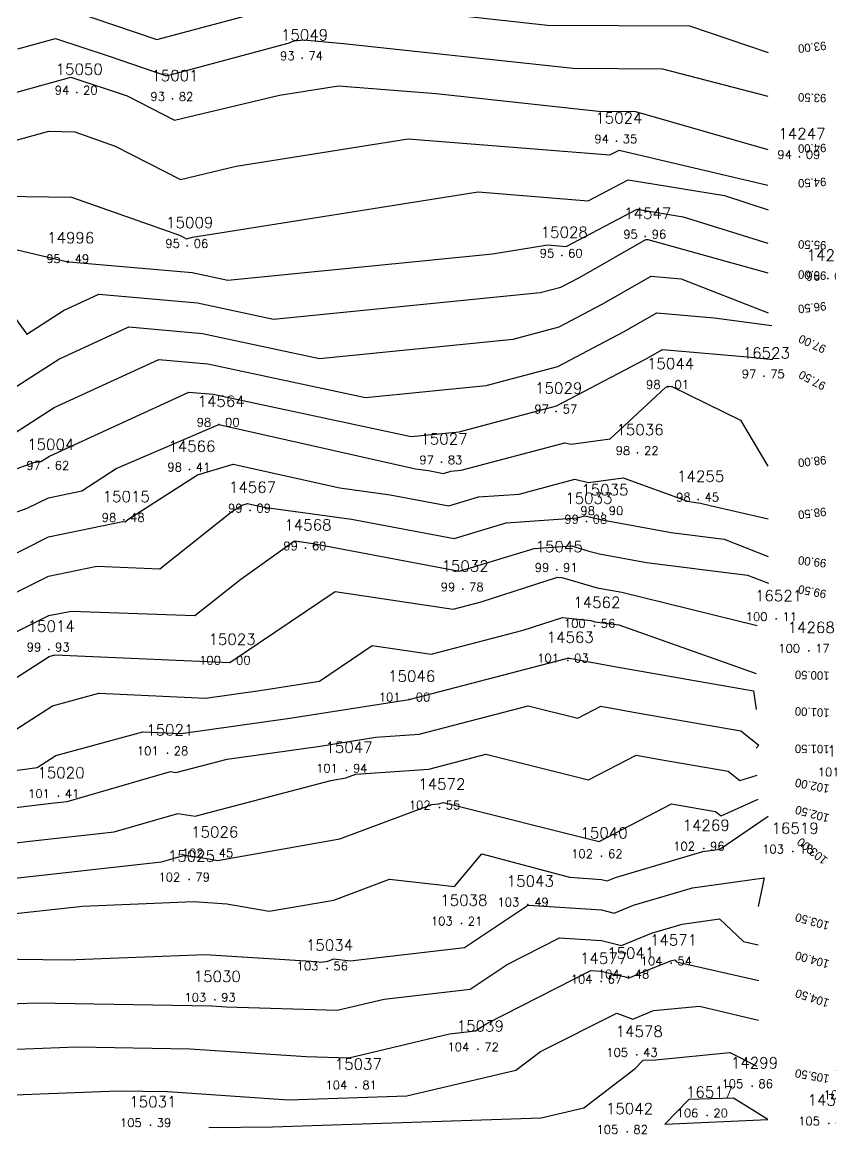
# Model space of a CAD drawing. Header units: millimetres. Extents: x 1412565 to 1412813, y 4931476 to 4931699.
# Drawn here: x 1412729.35 to 1412748.44, y 4931476.62 to 4931502.86 of the extents above; entities that cross this region are included whole.
import ezdxf
from ezdxf.enums import TextEntityAlignment as Align

# ---------------------------------------------------------------- set-up
doc = ezdxf.new("R2010")
doc.units = ezdxf.units.MM
for name, color, linetype in [('CIVIL', 50, 'Continuous'), ('CIVIL-DRAW', 80, 'Continuous'), ('CIVIL-NONAME', 130, 'Continuous'), ('CIVIL-TEXT', 240, 'Continuous'), ('CIVIL-Z', 50, 'Continuous'), ('Tcontours0', 7, 'Continuous'), ('Tcontours1', 7, 'Continuous'), ('Tcontours2', 7, 'Continuous')]:
    doc.layers.add(name, color=color, linetype=linetype)
doc.styles.add('CIVILCADMAIN', font='TXT.SHX')
doc.styles.add('MAVAT_HebTXT', font='hebtxt.shx')
doc.styles.get("Standard").update_dxf_attribs({"font": 'arial.ttf'})

# ---------------------------------------------------------------- blocks, each defined once
blk = doc.blocks.new('CIVIL-ZZ')
at = {"layer": 'CIVIL-DRAW'}
blk.add_point((0, 0), dxfattribs=at)
at = {"layer": 'CIVIL-NONAME'}
blk.add_attdef('NAME', text='', height=1.8, dxfattribs=at).set_placement((0, 2.1), align=Align.CENTER)
at = {"layer": 'CIVIL-TEXT', "flags": 8}
blk.add_attdef('TEXT', text='', height=2, dxfattribs=at).set_placement((0.2, -3.3), align=Align.CENTER)
at = {"layer": 'CIVIL-Z'}
blk.add_attdef('Z1', text='', height=1.6, dxfattribs=at).set_placement((-0.75, -0.225), align=Align.RIGHT)
blk.add_attdef('Z2', (0.75, -0.225), '', height=1.6, dxfattribs=at)

msp = doc.modelspace()

# ---------------------------------------------------------------- linework, layer by layer
at = {"layer": 'Tcontours0'}
for points, elevation in [([(1412728.891, 4931498.756), (1412730.516, 4931498.732), (1412733.068, 4931497.833), (1412733.233, 4931497.748), (1412733.373, 4931497.781), (1412740.113, 4931498.853), (1412742.709, 4931498.646), (1412743.655, 4931499.142), (1412745.929, 4931498.765), (1412746.957, 4931498.434)], 95), ([(1412728.477, 4931486.915), (1412729.991, 4931487.886), (1412730.125, 4931487.923), (1412734.25, 4931487.74), (1412736.74, 4931489.42), (1412739.523, 4931489.001), (1412740.186, 4931489.174), (1412741.991, 4931489.758), (1412742.093, 4931489.747), (1412742.788, 4931489.541), (1412742.924, 4931489.507), (1412743.51, 4931489.401), (1412746.7, 4931488.612)], 100), ([(1412725.854, 4931476.825), (1412725.778, 4931476.852), (1412725.426, 4931477.124), (1412727.38, 4931477.575), (1412727.936, 4931477.489), (1412731.618, 4931477.631), (1412732.786, 4931477.611), (1412735.641, 4931477.418), (1412738.434, 4931477.512), (1412741.006, 4931478.114), (1412741.589, 4931478.559), (1412743.385, 4931479.459), (1412743.769, 4931479.317), (1412744.251, 4931479.524), (1412745.336, 4931479.629), (1412746.736, 4931479.296)], 105)]:
    msp.add_lwpolyline(points, dxfattribs=dict(at, elevation=elevation))
at = {"layer": 'Tcontours1'}
for points, elevation in [([(1412708.967, 4931496.229), (1412710.951, 4931497.834), (1412711.221, 4931497.95), (1412711.425, 4931497.788), (1412712.869, 4931498.195), (1412716.414, 4931498.956), (1412718.464, 4931499.755), (1412719.728, 4931500.679), (1412720.781, 4931500.852), (1412725.732, 4931501.063), (1412726.32, 4931501.334), (1412726.713, 4931501.543), (1412728.384, 4931503.046), (1412729.51, 4931503.332), (1412729.999, 4931503.31), (1412732.53, 4931502.453), (1412734.956, 4931503.098), (1412735.392, 4931503.28), (1412736.054, 4931503.341), (1412738.961, 4931503.094), (1412741.75, 4931502.793), (1412745.107, 4931502.771), (1412746.957, 4931502.147)], 93), ([(1412728.224, 4931500.933), (1412730.497, 4931501.565), (1412731.829, 4931501.121), (1412732.951, 4931500.546), (1412735.426, 4931501.137), (1412736.817, 4931501.359), (1412739.123, 4931501.175), (1412742.957, 4931500.761), (1412743.828, 4931500.755), (1412746.95, 4931499.856)], 94), ([(1412729.042, 4931496.072), (1412729.458, 4931495.493), (1412730.327, 4931496.052), (1412731.161, 4931496.436), (1412733.487, 4931496.231), (1412735.286, 4931495.846), (1412741.581, 4931496.475), (1412742.064, 4931496.603), (1412742.507, 4931496.835), (1412744.071, 4931497.731), (1412744.123, 4931497.726), (1412746.951, 4931496.942)], 96), ([(1412729.06, 4931493.087), (1412730.107, 4931493.76), (1412732.576, 4931494.898), (1412733.738, 4931494.795), (1412737.452, 4931494.001), (1412740.307, 4931494.286), (1412741.998, 4931494.735), (1412743.548, 4931495.549), (1412744.334, 4931495.999), (1412745.687, 4931495.883), (1412747.047, 4931495.703)], 97), ([(1412728.015, 4931490.864), (1412729.472, 4931491.386), (1412729.972, 4931491.634), (1412730.757, 4931491.797), (1412731.572, 4931492.321), (1412733.99, 4931493.36), (1412738.64, 4931492.316), (1412738.942, 4931492.275), (1412739.294, 4931492.208), (1412739.472, 4931492.262), (1412739.715, 4931492.28), (1412742.162, 4931492.93), (1412742.312, 4931492.894), (1412743.23, 4931493.022), (1412744.54, 4931494.237), (1412744.59, 4931494.263), (1412744.597, 4931494.267), (1412744.687, 4931494.26), (1412746.306, 4931493.461), (1412746.956, 4931492.378)], 98), ([(1412728.162, 4931488.874), (1412729.976, 4931489.777), (1412731.115, 4931490.013), (1412732.605, 4931489.957), (1412734.29, 4931491.298), (1412734.541, 4931491.458), (1412734.669, 4931491.498), (1412735.053, 4931491.411), (1412737.128, 4931491.128), (1412739.55, 4931490.67), (1412740.78, 4931491.041), (1412742.451, 4931491.16), (1412742.632, 4931491.208), (1412742.839, 4931491.159), (1412743.039, 4931491.11), (1412744.671, 4931490.813), (1412745.92, 4931490.656), (1412746.957, 4931490.244)], 99), ([(1412726.777, 4931484.863), (1412729.706, 4931485.266), (1412730.146, 4931485.549), (1412732.199, 4931486.108), (1412733.102, 4931486.068), (1412735.673, 4931486.426), (1412738.49, 4931486.87), (1412742.17, 4931487.83), (1412742.223, 4931487.847), (1412742.27, 4931487.842), (1412743.333, 4931487.646), (1412746.616, 4931487.077), (1412746.677, 4931486.635)], 101), ([(1412726.983, 4931483.223), (1412729.535, 4931483.527), (1412731.527, 4931483.748), (1412733.023, 4931484.179), (1412733.432, 4931484.117), (1412736.637, 4931484.955), (1412736.993, 4931485.017), (1412737.225, 4931485.104), (1412738.948, 4931485.225), (1412740.296, 4931485.576), (1412742.718, 4931484.972), (1412743.843, 4931485.558), (1412744.408, 4931485.454), (1412746.016, 4931485.176), (1412746.293, 4931484.957), (1412746.699, 4931485.085)], 102), ([(1412728.392, 4931481.726), (1412730.775, 4931481.99), (1412733.402, 4931482.097), (1412734.179, 4931482.047), (1412735.183, 4931481.867), (1412736.709, 4931482.134), (1412738.019, 4931482.627), (1412739.555, 4931482.452), (1412740.201, 4931483.224), (1412742.27, 4931482.672), (1412743.028, 4931482.621), (1412743.159, 4931482.59), (1412743.355, 4931482.669), (1412745.421, 4931483.281), (1412745.822, 4931483.337), (1412746.964, 4931484.116)], 103), ([(1412728.05, 4931479.647), (1412729.664, 4931479.709), (1412733.827, 4931479.638), (1412734.165, 4931479.615), (1412736.789, 4931479.531), (1412737.9, 4931479.796), (1412739.924, 4931480.026), (1412740.801, 4931480.612), (1412742.038, 4931481.243), (1412743.023, 4931481.177), (1412743.497, 4931481.063), (1412744.209, 4931481.352), (1412744.933, 4931481.566), (1412745.81, 4931481.688), (1412746.376, 4931481.158), (1412746.723, 4931481.076)], 104), ([(1412744.525, 4931476.845), (1412746.955, 4931476.955), (1412746.144, 4931477.456), (1412745.089, 4931477.421), (1412744.525, 4931476.845)], 106)]:
    msp.add_lwpolyline(points, dxfattribs=dict(at, elevation=elevation))
at = {"layer": 'Tcontours2'}
for points, elevation in [([(1412729.252, 4931502.23), (1412730.139, 4931502.476), (1412731.405, 4931502.055), (1412732.756, 4931501.598), (1412735.634, 4931502.363), (1412735.776, 4931502.422), (1412735.99, 4931502.442), (1412736.933, 4931502.361), (1412742.354, 4931501.777), (1412744.467, 4931501.763), (1412746.951, 4931501.113)], 93.5), ([(1412728.005, 4931499.745), (1412729.984, 4931500.284), (1412730.593, 4931500.274), (1412731.55, 4931499.937), (1412733.092, 4931499.147), (1412734.4, 4931499.459), (1412738.465, 4931500.106), (1412743.225, 4931499.726), (1412743.443, 4931499.84), (1412746.952, 4931499.011)], 94.5), ([(1412728.332, 4931497.701), (1412730.402, 4931497.209), (1412730.413, 4931497.197), (1412730.421, 4931497.186), (1412730.438, 4931497.197), (1412730.454, 4931497.205), (1412733.361, 4931496.948), (1412734.203, 4931496.768), (1412740.453, 4931497.393), (1412741.76, 4931497.601), (1412742.193, 4931497.566), (1412743.866, 4931498.443), (1412744.955, 4931498.262), (1412746.951, 4931497.643)], 95.5), ([(1412728.496, 4931493.799), (1412730.217, 4931494.906), (1412731.868, 4931495.667), (1412733.612, 4931495.513), (1412736.369, 4931494.924), (1412740.944, 4931495.38), (1412742.031, 4931495.669), (1412743.027, 4931496.192), (1412744.202, 4931496.865), (1412744.905, 4931496.804), (1412746.957, 4931495.999)], 96.5), ([(1412728.135, 4931491.928), (1412729.626, 4931492.462), (1412729.794, 4931492.485), (1412729.996, 4931492.615), (1412733.283, 4931494.129), (1412733.864, 4931494.078), (1412738.535, 4931493.079), (1412739.67, 4931493.192), (1412741.965, 4931493.801), (1412744.069, 4931494.906), (1412744.466, 4931495.133), (1412746.469, 4931494.961), (1412747.072, 4931494.896)], 97.5), ([(1412728.817, 4931490.13), (1412729.974, 4931490.706), (1412731.726, 4931491.068), (1412731.783, 4931491.066), (1412731.848, 4931491.117), (1412733.489, 4931492.172), (1412734.329, 4931492.429), (1412736.847, 4931491.864), (1412738.035, 4931491.702), (1412739.422, 4931491.439), (1412740.126, 4931491.652), (1412741.083, 4931491.72), (1412742.397, 4931492.069), (1412742.722, 4931491.992), (1412743.538, 4931492.105), (1412745.059, 4931491.554), (1412745.252, 4931491.519), (1412745.365, 4931491.505), (1412745.594, 4931491.446), (1412746.958, 4931491.137)], 98.5), ([(1412728.252, 4931487.99), (1412729.978, 4931488.849), (1412730.505, 4931488.957), (1412733.428, 4931488.849), (1412734.514, 4931489.713), (1412735.783, 4931490.615), (1412736.221, 4931490.555), (1412739.678, 4931489.901), (1412741.434, 4931490.431), (1412742.316, 4931490.493), (1412742.724, 4931490.372), (1412742.981, 4931490.309), (1412744.091, 4931490.107), (1412746.474, 4931489.806), (1412746.969, 4931489.614)], 99.5), ([(1412729.091, 4931486.09), (1412730.069, 4931486.717), (1412731.162, 4931487.016), (1412733.676, 4931486.904), (1412734.961, 4931487.083), (1412736.37, 4931487.305), (1412737.615, 4931488.145), (1412739.006, 4931487.936), (1412741.178, 4931488.502), (1412742.107, 4931488.803), (1412742.778, 4931488.732), (1412742.852, 4931488.71), (1412742.867, 4931488.706), (1412742.93, 4931488.695), (1412743.432, 4931488.631), (1412746.676, 4931487.485)], 100.5), ([(1412726.509, 4931483.999), (1412730.107, 4931484.428), (1412730.411, 4931484.462), (1412732.854, 4931485.166), (1412732.979, 4931485.147), (1412734.19, 4931485.463), (1412736.384, 4931485.768), (1412737.703, 4931485.976), (1412738.719, 4931486.047), (1412741.293, 4931486.717), (1412742.466, 4931486.424), (1412743.012, 4931486.709), (1412743.871, 4931486.55), (1412746.316, 4931486.127), (1412746.738, 4931485.794), (1412746.675, 4931485.716)], 101.5), ([(1412728.963, 4931482.627), (1412732.643, 4931483.034), (1412733.192, 4931483.192), (1412733.759, 4931483.106), (1412733.962, 4931483.07), (1412736.851, 4931483.576), (1412739.02, 4931484.391), (1412739.177, 4931484.402), (1412739.3, 4931484.434), (1412742.97, 4931483.519), (1412744.675, 4931484.408), (1412744.946, 4931484.358), (1412745.716, 4931484.225), (1412745.849, 4931484.12), (1412746.722, 4931484.514)], 102.5), ([(1412728.687, 4931480.748), (1412730.412, 4931480.719), (1412733.67, 4931480.851), (1412736.296, 4931480.684), (1412736.404, 4931480.664), (1412736.567, 4931480.693), (1412736.707, 4931480.746), (1412737.093, 4931480.702), (1412739.795, 4931481.01), (1412741.28, 4931482.002), (1412741.305, 4931482.015), (1412743.026, 4931481.899), (1412743.328, 4931481.826), (1412743.782, 4931482.01), (1412745.177, 4931482.424), (1412746.865, 4931482.659), (1412746.723, 4931481.98)], 103.5), ([(1412727.993, 4931478.568), (1412730.641, 4931478.67), (1412733.307, 4931478.624), (1412736.057, 4931478.439), (1412737.061, 4931478.407), (1412739.435, 4931478.972), (1412740.053, 4931479.043), (1412740.321, 4931479.222), (1412742.771, 4931480.472), (1412743.021, 4931480.455), (1412743.593, 4931480.317), (1412743.664, 4931480.291), (1412743.997, 4931480.433), (1412744.636, 4931480.693), (1412744.689, 4931480.709), (1412744.754, 4931480.718), (1412744.796, 4931480.678), (1412746.742, 4931480.231)], 104.5), ([(1412733.76, 4931476.76), (1412735.258, 4931476.779), (1412741.602, 4931476.993), (1412742.606, 4931477.227), (1412743.819, 4931478.153), (1412744.011, 4931478.35), (1412744.303, 4931478.36), (1412746.059, 4931478.531), (1412746.696, 4931478.214)], 105.5)]:
    msp.add_lwpolyline(points, dxfattribs=dict(at, elevation=elevation))

# ---------------------------------------------------------------- block references
at = {"layer": 'CIVIL'}
ref = msp.add_blockref('CIVIL-ZZ', (1412735.96, 4931502.01, 93.74), dxfattribs=dict(at, xscale=0.2, yscale=0.2))
ref.add_attrib('Z2', '74', (1412736.11, 4931501.965), dxfattribs={"layer": 'CIVIL-Z', "height": 0.2, "style": 'CIVILCADMAIN'})
ref.add_attrib('Z1', '93', (1412735.44, 4931501.965), dxfattribs={"layer": 'CIVIL-Z', "height": 0.2, "style": 'CIVILCADMAIN'})
ref.add_attrib('NAME', '15049', (1412735.46, 4931502.43), dxfattribs={"layer": 'CIVIL-NONAME', "height": 0.26, "style": 'CIVILCADMAIN'})
ref = msp.add_blockref('CIVIL-ZZ', (1412730.64, 4931501.2, 94.2), dxfattribs=dict(at, xscale=0.2, yscale=0.2))
ref.add_attrib('Z2', '20', (1412730.79, 4931501.155), dxfattribs={"layer": 'CIVIL-Z', "height": 0.2, "style": 'CIVILCADMAIN'})
ref.add_attrib('Z1', '94', (1412730.12, 4931501.155), dxfattribs={"layer": 'CIVIL-Z', "height": 0.2, "style": 'CIVILCADMAIN'})
ref.add_attrib('NAME', '15050', (1412730.14, 4931501.62), dxfattribs={"layer": 'CIVIL-NONAME', "height": 0.26, "style": 'CIVILCADMAIN'})
ref = msp.add_blockref('CIVIL-ZZ', (1412732.9, 4931501.05, 93.82), dxfattribs=dict(at, xscale=0.2, yscale=0.2))
ref.add_attrib('Z2', '82', (1412733.05, 4931501.005), dxfattribs={"layer": 'CIVIL-Z', "height": 0.2, "style": 'CIVILCADMAIN'})
ref.add_attrib('Z1', '93', (1412732.38, 4931501.005), dxfattribs={"layer": 'CIVIL-Z', "height": 0.2, "style": 'CIVILCADMAIN'})
ref.add_attrib('NAME', '15001', (1412732.4, 4931501.47), dxfattribs={"layer": 'CIVIL-NONAME', "height": 0.26, "style": 'CIVILCADMAIN'})
ref = msp.add_blockref('CIVIL-ZZ', (1412743.38, 4931500.05, 94.35), dxfattribs=dict(at, xscale=0.2, yscale=0.2))
ref.add_attrib('Z2', '35', (1412743.53, 4931500.005), dxfattribs={"layer": 'CIVIL-Z', "height": 0.2, "style": 'CIVILCADMAIN'})
ref.add_attrib('Z1', '94', (1412742.86, 4931500.005), dxfattribs={"layer": 'CIVIL-Z', "height": 0.2, "style": 'CIVILCADMAIN'})
ref.add_attrib('NAME', '15024', (1412742.88, 4931500.47), dxfattribs={"layer": 'CIVIL-NONAME', "height": 0.26, "style": 'CIVILCADMAIN'})
ref = msp.add_blockref('CIVIL-ZZ', (1412747.7, 4931499.68, 94.09), dxfattribs=dict(at, xscale=0.2, yscale=0.2))
ref.add_attrib('Z2', '09', (1412747.85, 4931499.635), dxfattribs={"layer": 'CIVIL-Z', "height": 0.2, "style": 'CIVILCADMAIN'})
ref.add_attrib('Z1', '94', (1412747.18, 4931499.635), dxfattribs={"layer": 'CIVIL-Z', "height": 0.2, "style": 'CIVILCADMAIN'})
ref.add_attrib('NAME', '14247', (1412747.2, 4931500.1), dxfattribs={"layer": 'CIVIL-NONAME', "height": 0.26, "style": 'CIVILCADMAIN'})
ref = msp.add_blockref('CIVIL-ZZ', (1412744.06, 4931497.8, 95.96), dxfattribs=dict(at, xscale=0.2, yscale=0.2))
ref.add_attrib('Z2', '96', (1412744.21, 4931497.755), dxfattribs={"layer": 'CIVIL-Z', "height": 0.2, "style": 'CIVILCADMAIN'})
ref.add_attrib('Z1', '95', (1412743.54, 4931497.755), dxfattribs={"layer": 'CIVIL-Z', "height": 0.2, "style": 'CIVILCADMAIN'})
ref.add_attrib('NAME', '14547', (1412743.56, 4931498.22), dxfattribs={"layer": 'CIVIL-NONAME', "height": 0.26, "style": 'CIVILCADMAIN'})
ref = msp.add_blockref('CIVIL-ZZ', (1412733.25, 4931497.58, 95.06), dxfattribs=dict(at, xscale=0.2, yscale=0.2))
ref.add_attrib('Z2', '06', (1412733.4, 4931497.535), dxfattribs={"layer": 'CIVIL-Z', "height": 0.2, "style": 'CIVILCADMAIN'})
ref.add_attrib('Z1', '95', (1412732.73, 4931497.535), dxfattribs={"layer": 'CIVIL-Z', "height": 0.2, "style": 'CIVILCADMAIN'})
ref.add_attrib('NAME', '15009', (1412732.75, 4931498), dxfattribs={"layer": 'CIVIL-NONAME', "height": 0.26, "style": 'CIVILCADMAIN'})
ref = msp.add_blockref('CIVIL-ZZ', (1412742.09, 4931497.35, 95.6), dxfattribs=dict(at, xscale=0.2, yscale=0.2))
ref.add_attrib('Z2', '60', (1412742.24, 4931497.305), dxfattribs={"layer": 'CIVIL-Z', "height": 0.2, "style": 'CIVILCADMAIN'})
ref.add_attrib('Z1', '95', (1412741.57, 4931497.305), dxfattribs={"layer": 'CIVIL-Z', "height": 0.2, "style": 'CIVILCADMAIN'})
ref.add_attrib('NAME', '15028', (1412741.59, 4931497.77), dxfattribs={"layer": 'CIVIL-NONAME', "height": 0.26, "style": 'CIVILCADMAIN'})
ref = msp.add_blockref('CIVIL-ZZ', (1412730.44, 4931497.22, 95.49), dxfattribs=dict(at, xscale=0.2, yscale=0.2))
ref.add_attrib('Z2', '49', (1412730.59, 4931497.175), dxfattribs={"layer": 'CIVIL-Z', "height": 0.2, "style": 'CIVILCADMAIN'})
ref.add_attrib('Z1', '95', (1412729.92, 4931497.175), dxfattribs={"layer": 'CIVIL-Z', "height": 0.2, "style": 'CIVILCADMAIN'})
ref.add_attrib('NAME', '14996', (1412729.94, 4931497.64), dxfattribs={"layer": 'CIVIL-NONAME', "height": 0.26, "style": 'CIVILCADMAIN'})
ref = msp.add_blockref('CIVIL-ZZ', (1412748.37, 4931496.81, 96), dxfattribs=dict(at, xscale=0.2, yscale=0.2))
ref.add_attrib('Z2', '00', (1412748.52, 4931496.765), dxfattribs={"layer": 'CIVIL-Z', "height": 0.2, "style": 'CIVILCADMAIN'})
ref.add_attrib('Z1', '96', (1412747.85, 4931496.765), dxfattribs={"layer": 'CIVIL-Z', "height": 0.2, "style": 'CIVILCADMAIN'})
ref.add_attrib('NAME', '14254', (1412747.87, 4931497.23), dxfattribs={"layer": 'CIVIL-NONAME', "height": 0.26, "style": 'CIVILCADMAIN'})
ref = msp.add_blockref('CIVIL-ZZ', (1412746.86, 4931494.5, 97.75), dxfattribs=dict(at, xscale=0.2, yscale=0.2))
ref.add_attrib('Z2', '75', (1412747.01, 4931494.455), dxfattribs={"layer": 'CIVIL-Z', "height": 0.2, "style": 'CIVILCADMAIN'})
ref.add_attrib('Z1', '97', (1412746.34, 4931494.455), dxfattribs={"layer": 'CIVIL-Z', "height": 0.2, "style": 'CIVILCADMAIN'})
ref.add_attrib('NAME', '16523', (1412746.36, 4931494.92), dxfattribs={"layer": 'CIVIL-NONAME', "height": 0.26, "style": 'CIVILCADMAIN'})
ref = msp.add_blockref('CIVIL-ZZ', (1412744.6, 4931494.25, 98.01), dxfattribs=dict(at, xscale=0.2, yscale=0.2))
ref.add_attrib('Z2', '01', (1412744.75, 4931494.205), dxfattribs={"layer": 'CIVIL-Z', "height": 0.2, "style": 'CIVILCADMAIN'})
ref.add_attrib('Z1', '98', (1412744.08, 4931494.205), dxfattribs={"layer": 'CIVIL-Z', "height": 0.2, "style": 'CIVILCADMAIN'})
ref.add_attrib('NAME', '15044', (1412744.1, 4931494.67), dxfattribs={"layer": 'CIVIL-NONAME', "height": 0.26, "style": 'CIVILCADMAIN'})
ref = msp.add_blockref('CIVIL-ZZ', (1412741.96, 4931493.67, 97.57), dxfattribs=dict(at, xscale=0.2, yscale=0.2))
ref.add_attrib('Z2', '57', (1412742.11, 4931493.625), dxfattribs={"layer": 'CIVIL-Z', "height": 0.2, "style": 'CIVILCADMAIN'})
ref.add_attrib('Z1', '97', (1412741.44, 4931493.625), dxfattribs={"layer": 'CIVIL-Z', "height": 0.2, "style": 'CIVILCADMAIN'})
ref.add_attrib('NAME', '15029', (1412741.46, 4931494.09), dxfattribs={"layer": 'CIVIL-NONAME', "height": 0.26, "style": 'CIVILCADMAIN'})
ref = msp.add_blockref('CIVIL-ZZ', (1412733.99, 4931493.36, 98), dxfattribs=dict(at, xscale=0.2, yscale=0.2))
ref.add_attrib('Z2', '00', (1412734.14, 4931493.315), dxfattribs={"layer": 'CIVIL-Z', "height": 0.2, "style": 'CIVILCADMAIN'})
ref.add_attrib('Z1', '98', (1412733.47, 4931493.315), dxfattribs={"layer": 'CIVIL-Z', "height": 0.2, "style": 'CIVILCADMAIN'})
ref.add_attrib('NAME', '14564', (1412733.49, 4931493.78), dxfattribs={"layer": 'CIVIL-NONAME', "height": 0.26, "style": 'CIVILCADMAIN'})
ref = msp.add_blockref('CIVIL-ZZ', (1412743.88, 4931492.69, 98.22), dxfattribs=dict(at, xscale=0.2, yscale=0.2))
ref.add_attrib('Z2', '22', (1412744.03, 4931492.645), dxfattribs={"layer": 'CIVIL-Z', "height": 0.2, "style": 'CIVILCADMAIN'})
ref.add_attrib('Z1', '98', (1412743.36, 4931492.645), dxfattribs={"layer": 'CIVIL-Z', "height": 0.2, "style": 'CIVILCADMAIN'})
ref.add_attrib('NAME', '15036', (1412743.38, 4931493.11), dxfattribs={"layer": 'CIVIL-NONAME', "height": 0.26, "style": 'CIVILCADMAIN'})
ref = msp.add_blockref('CIVIL-ZZ', (1412729.97, 4931492.34, 97.62), dxfattribs=dict(at, xscale=0.2, yscale=0.2))
ref.add_attrib('Z2', '62', (1412730.12, 4931492.295), dxfattribs={"layer": 'CIVIL-Z', "height": 0.2, "style": 'CIVILCADMAIN'})
ref.add_attrib('Z1', '97', (1412729.45, 4931492.295), dxfattribs={"layer": 'CIVIL-Z', "height": 0.2, "style": 'CIVILCADMAIN'})
ref.add_attrib('NAME', '15004', (1412729.47, 4931492.76), dxfattribs={"layer": 'CIVIL-NONAME', "height": 0.26, "style": 'CIVILCADMAIN'})
ref = msp.add_blockref('CIVIL-ZZ', (1412739.25, 4931492.47, 97.83), dxfattribs=dict(at, xscale=0.2, yscale=0.2))
ref.add_attrib('Z2', '83', (1412739.4, 4931492.425), dxfattribs={"layer": 'CIVIL-Z', "height": 0.2, "style": 'CIVILCADMAIN'})
ref.add_attrib('Z1', '97', (1412738.73, 4931492.425), dxfattribs={"layer": 'CIVIL-Z', "height": 0.2, "style": 'CIVILCADMAIN'})
ref.add_attrib('NAME', '15027', (1412738.75, 4931492.89), dxfattribs={"layer": 'CIVIL-NONAME', "height": 0.26, "style": 'CIVILCADMAIN'})
ref = msp.add_blockref('CIVIL-ZZ', (1412733.3, 4931492.3, 98.41), dxfattribs=dict(at, xscale=0.2, yscale=0.2))
ref.add_attrib('Z2', '41', (1412733.45, 4931492.255), dxfattribs={"layer": 'CIVIL-Z', "height": 0.2, "style": 'CIVILCADMAIN'})
ref.add_attrib('Z1', '98', (1412732.78, 4931492.255), dxfattribs={"layer": 'CIVIL-Z', "height": 0.2, "style": 'CIVILCADMAIN'})
ref.add_attrib('NAME', '14566', (1412732.8, 4931492.72), dxfattribs={"layer": 'CIVIL-NONAME', "height": 0.26, "style": 'CIVILCADMAIN'})
ref = msp.add_blockref('CIVIL-ZZ', (1412745.31, 4931491.59, 98.45), dxfattribs=dict(at, xscale=0.2, yscale=0.2))
ref.add_attrib('Z2', '45', (1412745.46, 4931491.545), dxfattribs={"layer": 'CIVIL-Z', "height": 0.2, "style": 'CIVILCADMAIN'})
ref.add_attrib('Z1', '98', (1412744.79, 4931491.545), dxfattribs={"layer": 'CIVIL-Z', "height": 0.2, "style": 'CIVILCADMAIN'})
ref.add_attrib('NAME', '14255', (1412744.81, 4931492.01), dxfattribs={"layer": 'CIVIL-NONAME', "height": 0.26, "style": 'CIVILCADMAIN'})
ref = msp.add_blockref('CIVIL-ZZ', (1412734.73, 4931491.33, 99.09), dxfattribs=dict(at, xscale=0.2, yscale=0.2))
ref.add_attrib('Z2', '09', (1412734.88, 4931491.285), dxfattribs={"layer": 'CIVIL-Z', "height": 0.2, "style": 'CIVILCADMAIN'})
ref.add_attrib('Z1', '99', (1412734.21, 4931491.285), dxfattribs={"layer": 'CIVIL-Z', "height": 0.2, "style": 'CIVILCADMAIN'})
ref.add_attrib('NAME', '14567', (1412734.23, 4931491.75), dxfattribs={"layer": 'CIVIL-NONAME', "height": 0.26, "style": 'CIVILCADMAIN'})
ref = msp.add_blockref('CIVIL-ZZ', (1412731.75, 4931491.11, 98.48), dxfattribs=dict(at, xscale=0.2, yscale=0.2))
ref.add_attrib('Z2', '48', (1412731.9, 4931491.065), dxfattribs={"layer": 'CIVIL-Z', "height": 0.2, "style": 'CIVILCADMAIN'})
ref.add_attrib('Z1', '98', (1412731.23, 4931491.065), dxfattribs={"layer": 'CIVIL-Z', "height": 0.2, "style": 'CIVILCADMAIN'})
ref.add_attrib('NAME', '15015', (1412731.25, 4931491.53), dxfattribs={"layer": 'CIVIL-NONAME', "height": 0.26, "style": 'CIVILCADMAIN'})
ref = msp.add_blockref('CIVIL-ZZ', (1412742.67, 4931491.07, 99.08), dxfattribs=dict(at, xscale=0.2, yscale=0.2))
ref.add_attrib('Z2', '08', (1412742.82, 4931491.025), dxfattribs={"layer": 'CIVIL-Z', "height": 0.2, "style": 'CIVILCADMAIN'})
ref.add_attrib('Z1', '99', (1412742.15, 4931491.025), dxfattribs={"layer": 'CIVIL-Z', "height": 0.2, "style": 'CIVILCADMAIN'})
ref.add_attrib('NAME', '15033', (1412742.17, 4931491.49), dxfattribs={"layer": 'CIVIL-NONAME', "height": 0.26, "style": 'CIVILCADMAIN'})
ref = msp.add_blockref('CIVIL-ZZ', (1412743.05, 4931491.27, 98.9), dxfattribs=dict(at, xscale=0.2, yscale=0.2))
ref.add_attrib('Z2', '90', (1412743.2, 4931491.225), dxfattribs={"layer": 'CIVIL-Z', "height": 0.2, "style": 'CIVILCADMAIN'})
ref.add_attrib('Z1', '98', (1412742.53, 4931491.225), dxfattribs={"layer": 'CIVIL-Z', "height": 0.2, "style": 'CIVILCADMAIN'})
ref.add_attrib('NAME', '15035', (1412742.55, 4931491.69), dxfattribs={"layer": 'CIVIL-NONAME', "height": 0.26, "style": 'CIVILCADMAIN'})
ref = msp.add_blockref('CIVIL-ZZ', (1412736.04, 4931490.44, 99.6), dxfattribs=dict(at, xscale=0.2, yscale=0.2))
ref.add_attrib('Z2', '60', (1412736.19, 4931490.395), dxfattribs={"layer": 'CIVIL-Z', "height": 0.2, "style": 'CIVILCADMAIN'})
ref.add_attrib('Z1', '99', (1412735.52, 4931490.395), dxfattribs={"layer": 'CIVIL-Z', "height": 0.2, "style": 'CIVILCADMAIN'})
ref.add_attrib('NAME', '14568', (1412735.54, 4931490.86), dxfattribs={"layer": 'CIVIL-NONAME', "height": 0.26, "style": 'CIVILCADMAIN'})
ref = msp.add_blockref('CIVIL-ZZ', (1412741.97, 4931489.93, 99.91), dxfattribs=dict(at, xscale=0.2, yscale=0.2))
ref.add_attrib('Z2', '91', (1412742.12, 4931489.885), dxfattribs={"layer": 'CIVIL-Z', "height": 0.2, "style": 'CIVILCADMAIN'})
ref.add_attrib('Z1', '99', (1412741.45, 4931489.885), dxfattribs={"layer": 'CIVIL-Z', "height": 0.2, "style": 'CIVILCADMAIN'})
ref.add_attrib('NAME', '15045', (1412741.47, 4931490.35), dxfattribs={"layer": 'CIVIL-NONAME', "height": 0.26, "style": 'CIVILCADMAIN'})
ref = msp.add_blockref('CIVIL-ZZ', (1412739.75, 4931489.47, 99.78), dxfattribs=dict(at, xscale=0.2, yscale=0.2))
ref.add_attrib('Z2', '78', (1412739.9, 4931489.425), dxfattribs={"layer": 'CIVIL-Z', "height": 0.2, "style": 'CIVILCADMAIN'})
ref.add_attrib('Z1', '99', (1412739.23, 4931489.425), dxfattribs={"layer": 'CIVIL-Z', "height": 0.2, "style": 'CIVILCADMAIN'})
ref.add_attrib('NAME', '15032', (1412739.25, 4931489.89), dxfattribs={"layer": 'CIVIL-NONAME', "height": 0.26, "style": 'CIVILCADMAIN'})
ref = msp.add_blockref('CIVIL-ZZ', (1412747.15, 4931488.77, 100.11), dxfattribs=dict(at, xscale=0.2, yscale=0.2))
ref.add_attrib('Z2', '11', (1412747.3, 4931488.725), dxfattribs={"layer": 'CIVIL-Z', "height": 0.2, "style": 'CIVILCADMAIN'})
ref.add_attrib('Z1', '100', (1412746.43, 4931488.725), dxfattribs={"layer": 'CIVIL-Z', "height": 0.2, "style": 'CIVILCADMAIN'})
ref.add_attrib('NAME', '16521', (1412746.65, 4931489.19), dxfattribs={"layer": 'CIVIL-NONAME', "height": 0.26, "style": 'CIVILCADMAIN'})
ref = msp.add_blockref('CIVIL-ZZ', (1412742.86, 4931488.61, 100.56), dxfattribs=dict(at, xscale=0.2, yscale=0.2))
ref.add_attrib('Z2', '56', (1412743.01, 4931488.565), dxfattribs={"layer": 'CIVIL-Z', "height": 0.2, "style": 'CIVILCADMAIN'})
ref.add_attrib('Z1', '100', (1412742.14, 4931488.565), dxfattribs={"layer": 'CIVIL-Z', "height": 0.2, "style": 'CIVILCADMAIN'})
ref.add_attrib('NAME', '14562', (1412742.36, 4931489.03), dxfattribs={"layer": 'CIVIL-NONAME', "height": 0.26, "style": 'CIVILCADMAIN'})
ref = msp.add_blockref('CIVIL-ZZ', (1412729.98, 4931488.05, 99.93), dxfattribs=dict(at, xscale=0.2, yscale=0.2))
ref.add_attrib('Z2', '93', (1412730.13, 4931488.005), dxfattribs={"layer": 'CIVIL-Z', "height": 0.2, "style": 'CIVILCADMAIN'})
ref.add_attrib('Z1', '99', (1412729.46, 4931488.005), dxfattribs={"layer": 'CIVIL-Z', "height": 0.2, "style": 'CIVILCADMAIN'})
ref.add_attrib('NAME', '15014', (1412729.48, 4931488.47), dxfattribs={"layer": 'CIVIL-NONAME', "height": 0.26, "style": 'CIVILCADMAIN'})
ref = msp.add_blockref('CIVIL-ZZ', (1412747.92, 4931488.02, 100.17), dxfattribs=dict(at, xscale=0.2, yscale=0.2))
ref.add_attrib('Z2', '17', (1412748.07, 4931487.975), dxfattribs={"layer": 'CIVIL-Z', "height": 0.2, "style": 'CIVILCADMAIN'})
ref.add_attrib('Z1', '100', (1412747.2, 4931487.975), dxfattribs={"layer": 'CIVIL-Z', "height": 0.2, "style": 'CIVILCADMAIN'})
ref.add_attrib('NAME', '14268', (1412747.42, 4931488.44), dxfattribs={"layer": 'CIVIL-NONAME', "height": 0.26, "style": 'CIVILCADMAIN'})
ref = msp.add_blockref('CIVIL-ZZ', (1412734.25, 4931487.74, 100), dxfattribs=dict(at, xscale=0.2, yscale=0.2))
ref.add_attrib('Z2', '00', (1412734.4, 4931487.695), dxfattribs={"layer": 'CIVIL-Z', "height": 0.2, "style": 'CIVILCADMAIN'})
ref.add_attrib('Z1', '100', (1412733.53, 4931487.695), dxfattribs={"layer": 'CIVIL-Z', "height": 0.2, "style": 'CIVILCADMAIN'})
ref.add_attrib('NAME', '15023', (1412733.75, 4931488.16), dxfattribs={"layer": 'CIVIL-NONAME', "height": 0.26, "style": 'CIVILCADMAIN'})
ref = msp.add_blockref('CIVIL-ZZ', (1412742.23, 4931487.79, 101.03), dxfattribs=dict(at, xscale=0.2, yscale=0.2))
ref.add_attrib('Z2', '03', (1412742.38, 4931487.745), dxfattribs={"layer": 'CIVIL-Z', "height": 0.2, "style": 'CIVILCADMAIN'})
ref.add_attrib('Z1', '101', (1412741.51, 4931487.745), dxfattribs={"layer": 'CIVIL-Z', "height": 0.2, "style": 'CIVILCADMAIN'})
ref.add_attrib('NAME', '14563', (1412741.73, 4931488.21), dxfattribs={"layer": 'CIVIL-NONAME', "height": 0.26, "style": 'CIVILCADMAIN'})
ref = msp.add_blockref('CIVIL-ZZ', (1412738.49, 4931486.87, 101), dxfattribs=dict(at, xscale=0.2, yscale=0.2))
ref.add_attrib('Z2', '00', (1412738.64, 4931486.825), dxfattribs={"layer": 'CIVIL-Z', "height": 0.2, "style": 'CIVILCADMAIN'})
ref.add_attrib('Z1', '101', (1412737.77, 4931486.825), dxfattribs={"layer": 'CIVIL-Z', "height": 0.2, "style": 'CIVILCADMAIN'})
ref.add_attrib('NAME', '15046', (1412737.99, 4931487.29), dxfattribs={"layer": 'CIVIL-NONAME', "height": 0.26, "style": 'CIVILCADMAIN'})
ref = msp.add_blockref('CIVIL-ZZ', (1412732.78, 4931485.6, 101.28), dxfattribs=dict(at, xscale=0.2, yscale=0.2))
ref.add_attrib('Z2', '28', (1412732.93, 4931485.555), dxfattribs={"layer": 'CIVIL-Z', "height": 0.2, "style": 'CIVILCADMAIN'})
ref.add_attrib('Z1', '101', (1412732.06, 4931485.555), dxfattribs={"layer": 'CIVIL-Z', "height": 0.2, "style": 'CIVILCADMAIN'})
ref.add_attrib('NAME', '15021', (1412732.28, 4931486.02), dxfattribs={"layer": 'CIVIL-NONAME', "height": 0.26, "style": 'CIVILCADMAIN'})
ref = msp.add_blockref('CIVIL-ZZ', (1412737.01, 4931485.19, 101.94), dxfattribs=dict(at, xscale=0.2, yscale=0.2))
ref.add_attrib('Z2', '94', (1412737.16, 4931485.145), dxfattribs={"layer": 'CIVIL-Z', "height": 0.2, "style": 'CIVILCADMAIN'})
ref.add_attrib('Z1', '101', (1412736.29, 4931485.145), dxfattribs={"layer": 'CIVIL-Z', "height": 0.2, "style": 'CIVILCADMAIN'})
ref.add_attrib('NAME', '15047', (1412736.51, 4931485.61), dxfattribs={"layer": 'CIVIL-NONAME', "height": 0.26, "style": 'CIVILCADMAIN'})
ref = msp.add_blockref('CIVIL-ZZ', (1412748.85, 4931485.1, 101.81), dxfattribs=dict(at, xscale=0.2, yscale=0.2))
ref.add_attrib('Z2', '81', (1412749, 4931485.055), dxfattribs={"layer": 'CIVIL-Z', "height": 0.2, "style": 'CIVILCADMAIN'})
ref.add_attrib('Z1', '101', (1412748.13, 4931485.055), dxfattribs={"layer": 'CIVIL-Z', "height": 0.2, "style": 'CIVILCADMAIN'})
ref.add_attrib('NAME', '14283', (1412748.35, 4931485.52), dxfattribs={"layer": 'CIVIL-NONAME', "height": 0.26, "style": 'CIVILCADMAIN'})
ref = msp.add_blockref('CIVIL-ZZ', (1412730.21, 4931484.59, 101.41), dxfattribs=dict(at, xscale=0.2, yscale=0.2))
ref.add_attrib('Z2', '41', (1412730.36, 4931484.545), dxfattribs={"layer": 'CIVIL-Z', "height": 0.2, "style": 'CIVILCADMAIN'})
ref.add_attrib('Z1', '101', (1412729.49, 4931484.545), dxfattribs={"layer": 'CIVIL-Z', "height": 0.2, "style": 'CIVILCADMAIN'})
ref.add_attrib('NAME', '15020', (1412729.71, 4931485.01), dxfattribs={"layer": 'CIVIL-NONAME', "height": 0.26, "style": 'CIVILCADMAIN'})
ref = msp.add_blockref('CIVIL-ZZ', (1412739.2, 4931484.32, 102.55), dxfattribs=dict(at, xscale=0.2, yscale=0.2))
ref.add_attrib('Z2', '55', (1412739.35, 4931484.275), dxfattribs={"layer": 'CIVIL-Z', "height": 0.2, "style": 'CIVILCADMAIN'})
ref.add_attrib('Z1', '102', (1412738.48, 4931484.275), dxfattribs={"layer": 'CIVIL-Z', "height": 0.2, "style": 'CIVILCADMAIN'})
ref.add_attrib('NAME', '14572', (1412738.7, 4931484.74), dxfattribs={"layer": 'CIVIL-NONAME', "height": 0.26, "style": 'CIVILCADMAIN'})
ref = msp.add_blockref('CIVIL-ZZ', (1412733.84, 4931483.19, 102.45), dxfattribs=dict(at, xscale=0.2, yscale=0.2))
ref.add_attrib('Z2', '45', (1412733.99, 4931483.145), dxfattribs={"layer": 'CIVIL-Z', "height": 0.2, "style": 'CIVILCADMAIN'})
ref.add_attrib('Z1', '102', (1412733.12, 4931483.145), dxfattribs={"layer": 'CIVIL-Z', "height": 0.2, "style": 'CIVILCADMAIN'})
ref.add_attrib('NAME', '15026', (1412733.34, 4931483.61), dxfattribs={"layer": 'CIVIL-NONAME', "height": 0.26, "style": 'CIVILCADMAIN'})
ref = msp.add_blockref('CIVIL-ZZ', (1412743.03, 4931483.17, 102.62), dxfattribs=dict(at, xscale=0.2, yscale=0.2))
ref.add_attrib('Z2', '62', (1412743.18, 4931483.125), dxfattribs={"layer": 'CIVIL-Z', "height": 0.2, "style": 'CIVILCADMAIN'})
ref.add_attrib('Z1', '102', (1412742.31, 4931483.125), dxfattribs={"layer": 'CIVIL-Z', "height": 0.2, "style": 'CIVILCADMAIN'})
ref.add_attrib('NAME', '15040', (1412742.53, 4931483.59), dxfattribs={"layer": 'CIVIL-NONAME', "height": 0.26, "style": 'CIVILCADMAIN'})
ref = msp.add_blockref('CIVIL-ZZ', (1412745.44, 4931483.35, 102.96), dxfattribs=dict(at, xscale=0.2, yscale=0.2))
ref.add_attrib('Z2', '96', (1412745.59, 4931483.305), dxfattribs={"layer": 'CIVIL-Z', "height": 0.2, "style": 'CIVILCADMAIN'})
ref.add_attrib('Z1', '102', (1412744.72, 4931483.305), dxfattribs={"layer": 'CIVIL-Z', "height": 0.2, "style": 'CIVILCADMAIN'})
ref.add_attrib('NAME', '14269', (1412744.94, 4931483.77), dxfattribs={"layer": 'CIVIL-NONAME', "height": 0.26, "style": 'CIVILCADMAIN'})
ref = msp.add_blockref('CIVIL-ZZ', (1412747.54, 4931483.28, 103.18), dxfattribs=dict(at, xscale=0.2, yscale=0.2))
ref.add_attrib('Z2', '18', (1412747.69, 4931483.235), dxfattribs={"layer": 'CIVIL-Z', "height": 0.2, "style": 'CIVILCADMAIN'})
ref.add_attrib('Z1', '103', (1412746.82, 4931483.235), dxfattribs={"layer": 'CIVIL-Z', "height": 0.2, "style": 'CIVILCADMAIN'})
ref.add_attrib('NAME', '16519', (1412747.04, 4931483.7), dxfattribs={"layer": 'CIVIL-NONAME', "height": 0.26, "style": 'CIVILCADMAIN'})
ref = msp.add_blockref('CIVIL-ZZ', (1412733.29, 4931482.62, 102.79), dxfattribs=dict(at, xscale=0.2, yscale=0.2))
ref.add_attrib('Z2', '79', (1412733.44, 4931482.575), dxfattribs={"layer": 'CIVIL-Z', "height": 0.2, "style": 'CIVILCADMAIN'})
ref.add_attrib('Z1', '102', (1412732.57, 4931482.575), dxfattribs={"layer": 'CIVIL-Z', "height": 0.2, "style": 'CIVILCADMAIN'})
ref.add_attrib('NAME', '15025', (1412732.79, 4931483.04), dxfattribs={"layer": 'CIVIL-NONAME', "height": 0.26, "style": 'CIVILCADMAIN'})
ref = msp.add_blockref('CIVIL-ZZ', (1412741.29, 4931482.03, 103.49), dxfattribs=dict(at, xscale=0.2, yscale=0.2))
ref.add_attrib('Z2', '49', (1412741.44, 4931481.985), dxfattribs={"layer": 'CIVIL-Z', "height": 0.2, "style": 'CIVILCADMAIN'})
ref.add_attrib('Z1', '103', (1412740.57, 4931481.985), dxfattribs={"layer": 'CIVIL-Z', "height": 0.2, "style": 'CIVILCADMAIN'})
ref.add_attrib('NAME', '15043', (1412740.79, 4931482.45), dxfattribs={"layer": 'CIVIL-NONAME', "height": 0.26, "style": 'CIVILCADMAIN'})
ref = msp.add_blockref('CIVIL-ZZ', (1412739.72, 4931481.58, 103.21), dxfattribs=dict(at, xscale=0.2, yscale=0.2))
ref.add_attrib('Z2', '21', (1412739.87, 4931481.535), dxfattribs={"layer": 'CIVIL-Z', "height": 0.2, "style": 'CIVILCADMAIN'})
ref.add_attrib('Z1', '103', (1412739, 4931481.535), dxfattribs={"layer": 'CIVIL-Z', "height": 0.2, "style": 'CIVILCADMAIN'})
ref.add_attrib('NAME', '15038', (1412739.22, 4931482), dxfattribs={"layer": 'CIVIL-NONAME', "height": 0.26, "style": 'CIVILCADMAIN'})
ref = msp.add_blockref('CIVIL-ZZ', (1412744.67, 4931480.64, 104.54), dxfattribs=dict(at, xscale=0.2, yscale=0.2))
ref.add_attrib('Z2', '54', (1412744.82, 4931480.595), dxfattribs={"layer": 'CIVIL-Z', "height": 0.2, "style": 'CIVILCADMAIN'})
ref.add_attrib('Z1', '104', (1412743.95, 4931480.595), dxfattribs={"layer": 'CIVIL-Z', "height": 0.2, "style": 'CIVILCADMAIN'})
ref.add_attrib('NAME', '14571', (1412744.17, 4931481.06), dxfattribs={"layer": 'CIVIL-NONAME', "height": 0.26, "style": 'CIVILCADMAIN'})
ref = msp.add_blockref('CIVIL-ZZ', (1412736.55, 4931480.52, 103.56), dxfattribs=dict(at, xscale=0.2, yscale=0.2))
ref.add_attrib('Z2', '56', (1412736.7, 4931480.475), dxfattribs={"layer": 'CIVIL-Z', "height": 0.2, "style": 'CIVILCADMAIN'})
ref.add_attrib('Z1', '103', (1412735.83, 4931480.475), dxfattribs={"layer": 'CIVIL-Z', "height": 0.2, "style": 'CIVILCADMAIN'})
ref.add_attrib('NAME', '15034', (1412736.05, 4931480.94), dxfattribs={"layer": 'CIVIL-NONAME', "height": 0.26, "style": 'CIVILCADMAIN'})
ref = msp.add_blockref('CIVIL-ZZ', (1412743.66, 4931480.33, 104.48), dxfattribs=dict(at, xscale=0.2, yscale=0.2))
ref.add_attrib('Z2', '48', (1412743.81, 4931480.285), dxfattribs={"layer": 'CIVIL-Z', "height": 0.2, "style": 'CIVILCADMAIN'})
ref.add_attrib('Z1', '104', (1412742.94, 4931480.285), dxfattribs={"layer": 'CIVIL-Z', "height": 0.2, "style": 'CIVILCADMAIN'})
ref.add_attrib('NAME', '15041', (1412743.16, 4931480.75), dxfattribs={"layer": 'CIVIL-NONAME', "height": 0.26, "style": 'CIVILCADMAIN'})
ref = msp.add_blockref('CIVIL-ZZ', (1412743.02, 4931480.21, 104.67), dxfattribs=dict(at, xscale=0.2, yscale=0.2))
ref.add_attrib('Z2', '67', (1412743.17, 4931480.165), dxfattribs={"layer": 'CIVIL-Z', "height": 0.2, "style": 'CIVILCADMAIN'})
ref.add_attrib('Z1', '104', (1412742.3, 4931480.165), dxfattribs={"layer": 'CIVIL-Z', "height": 0.2, "style": 'CIVILCADMAIN'})
ref.add_attrib('NAME', '14577', (1412742.52, 4931480.63), dxfattribs={"layer": 'CIVIL-NONAME', "height": 0.26, "style": 'CIVILCADMAIN'})
ref = msp.add_blockref('CIVIL-ZZ', (1412733.9, 4931479.78, 103.93), dxfattribs=dict(at, xscale=0.2, yscale=0.2))
ref.add_attrib('Z2', '93', (1412734.05, 4931479.735), dxfattribs={"layer": 'CIVIL-Z', "height": 0.2, "style": 'CIVILCADMAIN'})
ref.add_attrib('Z1', '103', (1412733.18, 4931479.735), dxfattribs={"layer": 'CIVIL-Z', "height": 0.2, "style": 'CIVILCADMAIN'})
ref.add_attrib('NAME', '15030', (1412733.4, 4931480.2), dxfattribs={"layer": 'CIVIL-NONAME', "height": 0.26, "style": 'CIVILCADMAIN'})
ref = msp.add_blockref('CIVIL-ZZ', (1412740.11, 4931478.61, 104.72), dxfattribs=dict(at, xscale=0.2, yscale=0.2))
ref.add_attrib('Z2', '72', (1412740.26, 4931478.565), dxfattribs={"layer": 'CIVIL-Z', "height": 0.2, "style": 'CIVILCADMAIN'})
ref.add_attrib('Z1', '104', (1412739.39, 4931478.565), dxfattribs={"layer": 'CIVIL-Z', "height": 0.2, "style": 'CIVILCADMAIN'})
ref.add_attrib('NAME', '15039', (1412739.61, 4931479.03), dxfattribs={"layer": 'CIVIL-NONAME', "height": 0.26, "style": 'CIVILCADMAIN'})
ref = msp.add_blockref('CIVIL-ZZ', (1412743.86, 4931478.48, 105.43), dxfattribs=dict(at, xscale=0.2, yscale=0.2))
ref.add_attrib('Z2', '43', (1412744.01, 4931478.435), dxfattribs={"layer": 'CIVIL-Z', "height": 0.2, "style": 'CIVILCADMAIN'})
ref.add_attrib('Z1', '105', (1412743.14, 4931478.435), dxfattribs={"layer": 'CIVIL-Z', "height": 0.2, "style": 'CIVILCADMAIN'})
ref.add_attrib('NAME', '14578', (1412743.36, 4931478.9), dxfattribs={"layer": 'CIVIL-NONAME', "height": 0.26, "style": 'CIVILCADMAIN'})
ref = msp.add_blockref('CIVIL-ZZ', (1412737.23, 4931477.71, 104.81), dxfattribs=dict(at, xscale=0.2, yscale=0.2))
ref.add_attrib('Z2', '81', (1412737.38, 4931477.665), dxfattribs={"layer": 'CIVIL-Z', "height": 0.2, "style": 'CIVILCADMAIN'})
ref.add_attrib('Z1', '104', (1412736.51, 4931477.665), dxfattribs={"layer": 'CIVIL-Z', "height": 0.2, "style": 'CIVILCADMAIN'})
ref.add_attrib('NAME', '15037', (1412736.73, 4931478.13), dxfattribs={"layer": 'CIVIL-NONAME', "height": 0.26, "style": 'CIVILCADMAIN'})
ref = msp.add_blockref('CIVIL-ZZ', (1412746.58, 4931477.74, 105.86), dxfattribs=dict(at, xscale=0.2, yscale=0.2))
ref.add_attrib('Z2', '86', (1412746.73, 4931477.695), dxfattribs={"layer": 'CIVIL-Z', "height": 0.2, "style": 'CIVILCADMAIN'})
ref.add_attrib('Z1', '105', (1412745.86, 4931477.695), dxfattribs={"layer": 'CIVIL-Z', "height": 0.2, "style": 'CIVILCADMAIN'})
ref.add_attrib('NAME', '14299', (1412746.08, 4931478.16), dxfattribs={"layer": 'CIVIL-NONAME', "height": 0.26, "style": 'CIVILCADMAIN'})
ref = msp.add_blockref('CIVIL-ZZ', (1412748.99, 4931477.48, 105.61), dxfattribs=dict(at, xscale=0.2, yscale=0.2))
ref.add_attrib('Z2', '61', (1412749.14, 4931477.435), dxfattribs={"layer": 'CIVIL-Z', "height": 0.2, "style": 'CIVILCADMAIN'})
ref.add_attrib('Z1', '105', (1412748.27, 4931477.435), dxfattribs={"layer": 'CIVIL-Z', "height": 0.2, "style": 'CIVILCADMAIN'})
ref.add_attrib('NAME', '14309', (1412748.49, 4931477.9), dxfattribs={"layer": 'CIVIL-NONAME', "height": 0.26, "style": 'CIVILCADMAIN'})
ref = msp.add_blockref('CIVIL-ZZ', (1412745.52, 4931477.05, 106.2), dxfattribs=dict(at, xscale=0.2, yscale=0.2))
ref.add_attrib('Z2', '20', (1412745.67, 4931477.005), dxfattribs={"layer": 'CIVIL-Z', "height": 0.2, "style": 'CIVILCADMAIN'})
ref.add_attrib('Z1', '106', (1412744.8, 4931477.005), dxfattribs={"layer": 'CIVIL-Z', "height": 0.2, "style": 'CIVILCADMAIN'})
ref.add_attrib('NAME', '16517', (1412745.02, 4931477.47), dxfattribs={"layer": 'CIVIL-NONAME', "height": 0.26, "style": 'CIVILCADMAIN'})
ref = msp.add_blockref('CIVIL-ZZ', (1412748.39, 4931476.86, 105.8), dxfattribs=dict(at, xscale=0.2, yscale=0.2))
ref.add_attrib('Z2', '80', (1412748.54, 4931476.815), dxfattribs={"layer": 'CIVIL-Z', "height": 0.2, "style": 'CIVILCADMAIN'})
ref.add_attrib('Z1', '105', (1412747.67, 4931476.815), dxfattribs={"layer": 'CIVIL-Z', "height": 0.2, "style": 'CIVILCADMAIN'})
ref.add_attrib('NAME', '14308', (1412747.89, 4931477.28), dxfattribs={"layer": 'CIVIL-NONAME', "height": 0.26, "style": 'CIVILCADMAIN'})
ref = msp.add_blockref('CIVIL-ZZ', (1412732.38, 4931476.82, 105.39), dxfattribs=dict(at, xscale=0.2, yscale=0.2))
ref.add_attrib('Z2', '39', (1412732.53, 4931476.775), dxfattribs={"layer": 'CIVIL-Z', "height": 0.2, "style": 'CIVILCADMAIN'})
ref.add_attrib('Z1', '105', (1412731.66, 4931476.775), dxfattribs={"layer": 'CIVIL-Z', "height": 0.2, "style": 'CIVILCADMAIN'})
ref.add_attrib('NAME', '15031', (1412731.88, 4931477.24), dxfattribs={"layer": 'CIVIL-NONAME', "height": 0.26, "style": 'CIVILCADMAIN'})
ref = msp.add_blockref('CIVIL-ZZ', (1412743.63, 4931476.66, 105.82), dxfattribs=dict(at, xscale=0.2, yscale=0.2))
ref.add_attrib('Z2', '82', (1412743.78, 4931476.615), dxfattribs={"layer": 'CIVIL-Z', "height": 0.2, "style": 'CIVILCADMAIN'})
ref.add_attrib('Z1', '105', (1412742.91, 4931476.615), dxfattribs={"layer": 'CIVIL-Z', "height": 0.2, "style": 'CIVILCADMAIN'})
ref.add_attrib('NAME', '15042', (1412743.13, 4931477.08), dxfattribs={"layer": 'CIVIL-NONAME', "height": 0.26, "style": 'CIVILCADMAIN'})

# ---------------------------------------------------------------- texts
at = {"layer": 'Tcontours1', "style": 'MAVAT_HebTXT'}
for s, rotation, p in [('93.00', 186.7363, (1412748, 4931502.27, 93)), ('94.00', 181.5408, (1412748, 4931499.884, 94)), ('96.00', 177.1438, (1412748, 4931496.89, 96)), ('97.00', 155.2275, (1412748, 4931495.263, 97)), ('98.00', 186.0412, (1412748, 4931492.489, 98)), ('99.00', 173.1963, (1412748, 4931490.119, 99)), ('101.00', 177.2168, (1412748, 4931486.571, 101)), ('102.00', 168.9808, (1412748, 4931484.832, 102)), ('103.00', 141.399, (1412748, 4931483.289, 103)), ('104.00', 164.5202, (1412748, 4931480.722, 104))]:
    msp.add_text(s, height=0.2, rotation=rotation, dxfattribs=at).set_placement(p, align=Align.MIDDLE_CENTER)
at = {"layer": 'Tcontours2', "style": 'MAVAT_HebTXT'}
for s, rotation, p in [('93.50', 178.0438, (1412748, 4931501.077, 93.5)), ('94.50', 183.3671, (1412748, 4931499.073, 94.5)), ('95.50', 177.8324, (1412748, 4931497.603, 95.5)), ('96.50', 186.704, (1412748, 4931496.122, 96.5)), ('97.50', 152.0554, (1412748, 4931494.403, 97.5)), ('98.50', 186.9988, (1412748, 4931491.265, 98.5)), ('99.50', 168.9423, (1412748, 4931489.413, 99.5)), ('100.50', 178.0862, (1412748, 4931487.44, 100.5)), ('101.50', 179.3788, (1412748, 4931485.701, 101.5)), ('102.50', 164.7343, (1412748, 4931484.165, 102.5)), ('103.50', 164.5202, (1412748, 4931481.627, 103.5)), ('104.50', 161.7558, (1412748, 4931479.817, 104.5)), ('105.50', 169.7398, (1412748, 4931477.978, 105.5))]:
    msp.add_text(s, height=0.2, rotation=rotation, dxfattribs=at).set_placement(p, align=Align.MIDDLE_CENTER)

doc.saveas('drawing.dxf')
